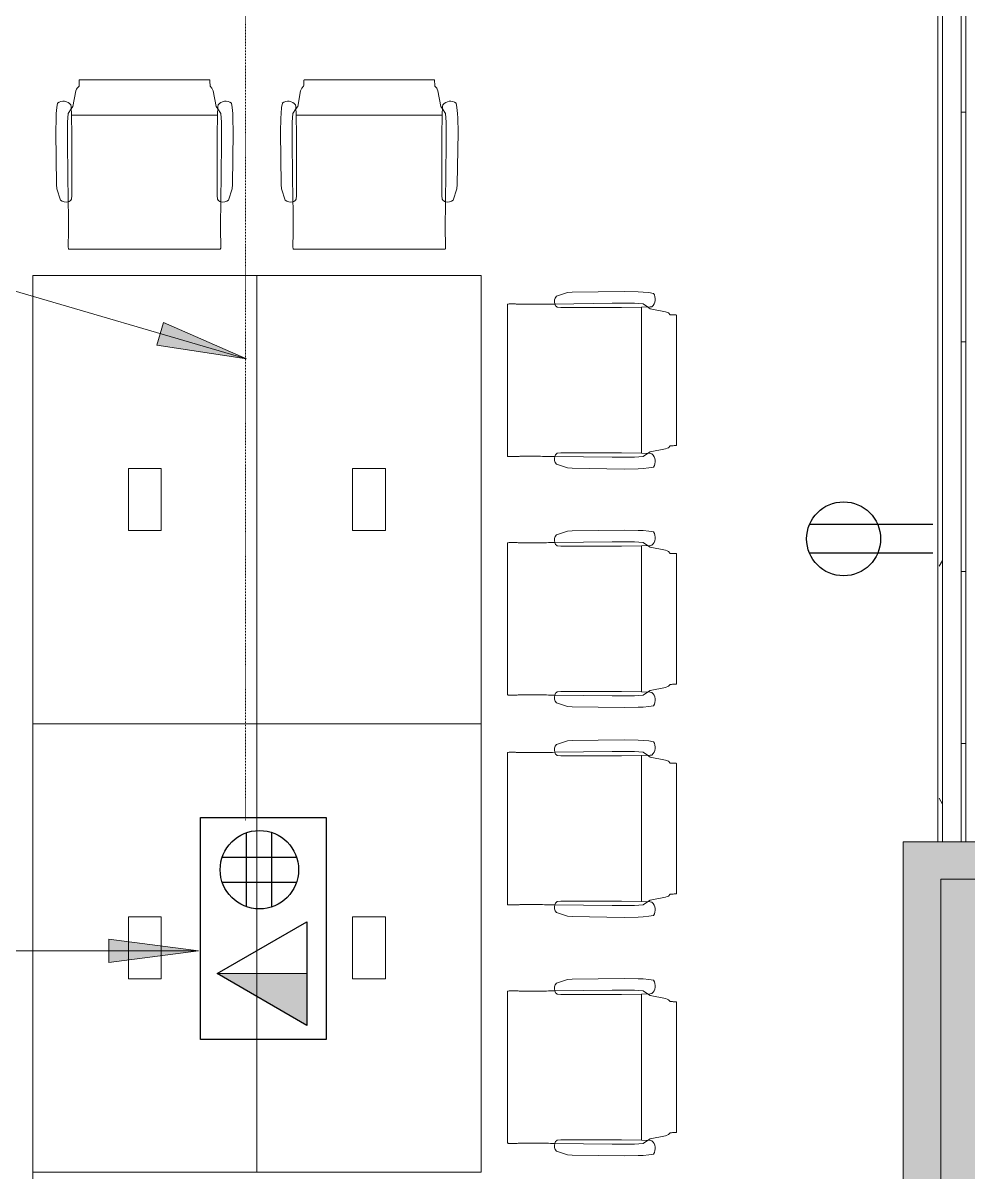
# Model space of a CAD drawing. Header units: inches. Extents: x 0 to 1865, y 0 to 1094.
# Drawn here: x 1518.3 to 1644.7, y 372.7 to 526.5 of the extents above; entities that cross this region are included whole.
import ezdxf

# ---------------------------------------------------------------- set-up
doc = ezdxf.new("R2010")
doc.units = ezdxf.units.IN
doc.header["$MEASUREMENT"] = 0
doc.linetypes.add('Dash 1_16_', pattern=[0.125, 0.0625, -0.0625])
for name, color, linetype, lineweight in [('A-ANNO-KEYN', 231, 'Continuous', 9), ('A-ANNO-NOTE', 131, 'Continuous', 9), ('A-DETL', 90, 'Continuous', 9), ('A-DETL-GENF', 92, 'Continuous', 9), ('A-WALL', 113, 'Continuous', 13), ('A-WALL-PATT', 111, 'Continuous', 13), ('I-FURN', 30, 'Continuous', 9), ('I-FURN-PNLS', 30, 'Continuous', 9), ('I-WALL', 2, 'Continuous', 13)]:
    doc.layers.add(name, color=color, linetype=linetype, lineweight=lineweight)
pattern_1 = [(0, (0, 0), (30.72, 7.68), [1.267, -21.773, 1.267, -21.773, -122.88]), (0, (0, 0), (30.72, 7.68), [-46.08, 1.267, -44.813, 1.267, -21.773, -53.76]), (0, (0, 0), (30.72, 7.68), [-115.2, 1.267, -14.093, 1.267, -37.133]), (120, (11.52, 3.84), (-22.011075, 22.7643), [1.267, -21.773, 1.267, -21.773, -122.88]), (120, (11.52, 3.84), (-22.011075, 22.7643), [-46.08, 1.267, -44.813, 1.267, -21.773, -53.76]), (120, (11.52, 3.84), (-22.011075, 22.7643), [-115.2, 1.267, -14.093, 1.267, -37.133]), (240, (15.36, 19.2), (-8.708925, -30.4443), [1.267, -21.773, 1.267, -21.773, -122.88]), (240, (15.36, 19.2), (-8.708925, -30.4443), [-46.08, 1.267, -44.813, 1.267, -21.773, -53.76]), (240, (15.36, 19.2), (-8.708925, -30.4443), [-115.2, 1.267, -14.093, 1.267, -37.133])]

# ---------------------------------------------------------------- blocks, each defined once
blk = doc.blocks.new('F - CONF TABLE _6 RECTANGULAR-16 CHAIRS_ - F - CONF TABLE _6 RECTANGULAR-16 CHAIRS_-7020477-Level 05 POWER _ SIGNAL')
at = {"layer": 'I-FURN'}
for p, q in [((-67.25, 56.16), (-84.68, 56.16)), ((-52.75, 56.16), (-35.32, 56.16)), ((-7.25, 56.16), (-24.68, 56.16)), ((7.25, 56.16), (24.68, 56.16)), ((-85.14, 54.68), (-85.54, 52.61)), ((-84.99, 55.06), (-85.14, 54.68)), ((-84.74, 55.32), (-84.99, 55.06)), ((-66.94, 55.06), (-67.2, 55.32)), ((-66.87, 54.92), (-66.94, 55.06)), ((-66.79, 54.68), (-66.87, 54.92)), ((-66.39, 52.61), (-66.79, 54.68)), ((-53.61, 52.61), (-53.21, 54.68)), ((-53.21, 54.68), (-53.13, 54.92)), ((-53.13, 54.92), (-53.06, 55.06)), ((-53.06, 55.06), (-52.8, 55.32)), ((-35.26, 55.32), (-35.01, 55.06)), ((-35.01, 55.06), (-34.86, 54.68)), ((-34.86, 54.68), (-34.46, 52.61)), ((-25.14, 54.68), (-25.54, 52.61)), ((-24.99, 55.06), (-25.14, 54.68)), ((-24.74, 55.32), (-24.99, 55.06)), ((-6.94, 55.06), (-7.2, 55.32)), ((-6.87, 54.92), (-6.94, 55.06)), ((-6.79, 54.68), (-6.87, 54.92)), ((-6.39, 52.61), (-6.79, 54.68)), ((6.39, 52.61), (6.79, 54.68)), ((6.79, 54.68), (6.87, 54.92)), ((6.87, 54.92), (6.94, 55.06)), ((6.94, 55.06), (7.2, 55.32)), ((24.74, 55.32), (24.99, 55.06)), ((24.99, 55.06), (25.14, 54.68)), ((25.14, 54.68), (25.54, 52.61)), ((-87.7, 52.45), (-87.77, 51.68)), ((-87.59, 53.06), (-87.7, 52.45)), ((-85.79, 52.61), (-85.81, 52.84)), ((-85.73, 51.45), (-85.79, 52.61)), ((-85.54, 52.61), (-85.77, 52.28)), ((-66.16, 52.28), (-66.39, 52.61)), ((-66.14, 52.61), (-66.21, 51.45)), ((-66.12, 52.84), (-66.14, 52.61)), ((-64.23, 52.45), (-64.34, 53.06)), ((-64.16, 51.68), (-64.23, 52.45)), ((-55.84, 51.68), (-55.77, 52.45)), ((-55.77, 52.45), (-55.66, 53.06)), ((-53.88, 52.84), (-53.86, 52.61)), ((-53.86, 52.61), (-53.79, 51.45)), ((-53.84, 52.28), (-53.61, 52.61)), ((-34.46, 52.61), (-34.23, 52.28)), ((-34.27, 51.45), (-34.21, 52.61)), ((-34.21, 52.61), (-34.19, 52.84)), ((-32.41, 53.06), (-32.3, 52.45)), ((-32.3, 52.45), (-32.23, 51.68)), ((-27.7, 52.45), (-27.77, 51.68)), ((-27.59, 53.06), (-27.7, 52.45)), ((-25.79, 52.61), (-25.81, 52.84)), ((-25.73, 51.45), (-25.79, 52.61)), ((-25.54, 52.61), (-25.77, 52.28)), ((-6.16, 52.28), (-6.39, 52.61)), ((-6.14, 52.61), (-6.21, 51.45)), ((-6.12, 52.84), (-6.14, 52.61)), ((-4.23, 52.45), (-4.34, 53.06)), ((-4.16, 51.68), (-4.23, 52.45)), ((4.16, 51.68), (4.23, 52.45)), ((4.23, 52.45), (4.34, 53.06)), ((6.12, 52.84), (6.14, 52.61)), ((6.14, 52.61), (6.21, 51.45)), ((6.16, 52.28), (6.39, 52.61)), ((25.54, 52.61), (25.77, 52.28)), ((25.73, 51.45), (25.79, 52.61)), ((25.79, 52.61), (25.81, 52.84)), ((27.59, 53.06), (27.7, 52.45)), ((27.7, 52.45), (27.77, 51.68)), ((-87.8, 51.03), (-87.85, 49.17)), ((-87.77, 51.68), (-87.8, 51.03)), ((-86.18, 51.68), (-86.28, 50.52)), ((-85.77, 52.28), (-86.18, 51.68)), ((-85.68, 48.77), (-85.73, 51.45)), ((-85.73, 51.45), (-66.21, 51.45)), ((-66.21, 51.45), (-66.25, 48.77)), ((-65.76, 51.68), (-66.16, 52.28)), ((-65.65, 50.52), (-65.76, 51.68)), ((-64.13, 51.03), (-64.16, 51.68)), ((-64.08, 49.17), (-64.13, 51.03)), ((-55.92, 49.17), (-55.87, 51.03)), ((-55.87, 51.03), (-55.84, 51.68)), ((-54.35, 50.52), (-54.24, 51.68)), ((-54.24, 51.68), (-53.84, 52.28)), ((-53.79, 51.45), (-53.75, 48.77)), ((-34.27, 51.45), (-53.79, 51.45)), ((-34.32, 48.77), (-34.27, 51.45)), ((-34.23, 52.28), (-33.82, 51.68)), ((-33.82, 51.68), (-33.72, 50.52)), ((-32.23, 51.68), (-32.2, 51.03)), ((-32.2, 51.03), (-32.15, 49.17)), ((-27.8, 51.03), (-27.85, 49.17)), ((-27.77, 51.68), (-27.8, 51.03)), ((-26.18, 51.68), (-26.28, 50.52)), ((-25.77, 52.28), (-26.18, 51.68)), ((-25.68, 48.77), (-25.73, 51.45)), ((-25.73, 51.45), (-6.21, 51.45)), ((-6.21, 51.45), (-6.25, 48.77)), ((-5.76, 51.68), (-6.16, 52.28)), ((-5.65, 50.52), (-5.76, 51.68)), ((-4.13, 51.03), (-4.16, 51.68)), ((-4.08, 49.17), (-4.13, 51.03)), ((4.08, 49.17), (4.13, 51.03)), ((4.13, 51.03), (4.16, 51.68)), ((5.65, 50.52), (5.76, 51.68)), ((5.76, 51.68), (6.16, 52.28)), ((6.21, 51.45), (6.25, 48.77)), ((25.73, 51.45), (6.21, 51.45)), ((25.68, 48.77), (25.73, 51.45)), ((25.77, 52.28), (26.18, 51.68)), ((26.18, 51.68), (26.28, 50.52)), ((27.77, 51.68), (27.8, 51.03)), ((27.8, 51.03), (27.85, 49.17)), ((-86.28, 50.52), (-86.28, 47.52)), ((-65.65, 47.52), (-65.65, 50.52)), ((-54.35, 47.52), (-54.35, 50.52)), ((-33.72, 50.52), (-33.72, 47.52)), ((-26.28, 50.52), (-26.28, 47.52)), ((-5.65, 47.52), (-5.65, 50.52)), ((5.65, 47.52), (5.65, 50.52)), ((26.28, 50.52), (26.28, 47.52)), ((-87.85, 49.17), (-87.75, 42.17)), ((-85.68, 40.68), (-85.68, 48.77)), ((-66.25, 48.77), (-66.25, 40.68)), ((-64.18, 42.17), (-64.08, 49.17)), ((-55.82, 42.17), (-55.92, 49.17)), ((-53.75, 48.77), (-53.75, 40.68)), ((-34.32, 40.68), (-34.32, 48.77)), ((-32.15, 49.17), (-32.25, 42.17)), ((-27.85, 49.17), (-27.75, 42.17)), ((-25.68, 40.68), (-25.68, 48.77)), ((-6.25, 48.77), (-6.25, 40.68)), ((-4.18, 42.17), (-4.08, 49.17)), ((4.18, 42.17), (4.08, 49.17)), ((6.25, 48.77), (6.25, 40.68)), ((25.68, 40.68), (25.68, 48.77)), ((27.85, 49.17), (27.75, 42.17)), ((-86.28, 47.52), (-86.17, 39.85)), ((-65.76, 39.85), (-65.65, 47.52)), ((-54.24, 39.85), (-54.35, 47.52)), ((-33.72, 47.52), (-33.83, 39.85)), ((-26.28, 47.52), (-26.17, 39.85)), ((-5.76, 39.85), (-5.65, 47.52)), ((5.76, 39.85), (5.65, 47.52)), ((26.28, 47.52), (26.17, 39.85)), ((-87.75, 42.17), (-87.69, 41.58)), ((-87.69, 41.58), (-87.2, 40.08)), ((-64.73, 40.08), (-64.24, 41.58)), ((-64.24, 41.58), (-64.18, 42.17)), ((-55.76, 41.58), (-55.82, 42.17)), ((-55.27, 40.08), (-55.76, 41.58)), ((-32.31, 41.58), (-32.8, 40.08)), ((-32.25, 42.17), (-32.31, 41.58)), ((-27.75, 42.17), (-27.69, 41.58)), ((-27.69, 41.58), (-27.2, 40.08)), ((-4.73, 40.08), (-4.24, 41.58)), ((-4.24, 41.58), (-4.18, 42.17)), ((4.24, 41.58), (4.18, 42.17)), ((4.73, 40.08), (4.24, 41.58)), ((27.69, 41.58), (27.2, 40.08)), ((27.75, 42.17), (27.69, 41.58)), ((-85.74, 40.18), (-85.68, 40.68)), ((-66.25, 40.68), (-66.19, 40.18)), ((-53.75, 40.68), (-53.81, 40.18)), ((-34.26, 40.18), (-34.32, 40.68)), ((-25.74, 40.18), (-25.68, 40.68)), ((-6.25, 40.68), (-6.19, 40.18)), ((6.25, 40.68), (6.19, 40.18)), ((25.74, 40.18), (25.68, 40.68)), ((-86.14, 33.53), (-65.8, 33.53)), ((-33.86, 33.53), (-54.2, 33.53)), ((-26.14, 33.53), (-5.8, 33.53)), ((26.14, 33.53), (5.8, 33.53)), ((-112.45, 26.77), (-113.06, 26.66)), ((-111.68, 26.84), (-112.45, 26.77)), ((-111.03, 26.87), (-111.68, 26.84)), ((-109.17, 26.92), (-111.03, 26.87)), ((-102.17, 26.82), (-109.17, 26.92)), ((-101.58, 26.76), (-102.17, 26.82)), ((-100.08, 26.27), (-101.58, 26.76)), ((-112.61, 24.61), (-114.68, 24.21)), ((-112.84, 24.88), (-112.61, 24.86)), ((-112.61, 24.86), (-111.45, 24.79)), ((-112.28, 24.84), (-112.61, 24.61)), ((-111.68, 25.24), (-112.28, 24.84)), ((-110.52, 25.35), (-111.68, 25.24)), ((-111.45, 24.79), (-108.77, 24.75)), ((-111.45, 5.27), (-111.45, 24.79)), ((-107.52, 25.35), (-110.52, 25.35)), ((-108.77, 24.75), (-100.68, 24.75)), ((-99.85, 25.24), (-107.52, 25.35)), ((-100.68, 24.75), (-100.18, 24.81)), ((-93.53, 4.86), (-93.53, 25.2)), ((-116.16, 23.75), (-116.16, 6.32)), ((-115.06, 24.06), (-115.32, 23.8)), ((-114.92, 24.13), (-115.06, 24.06)), ((-114.68, 24.21), (-114.92, 24.13)), ((-115.32, 6.26), (-115.06, 6.01)), ((-115.06, 6.01), (-114.68, 5.86)), ((-114.68, 5.86), (-112.61, 5.46)), ((-112.61, 5.21), (-112.84, 5.19)), ((-112.61, 5.46), (-112.28, 5.23)), ((-111.45, 5.27), (-112.61, 5.21)), ((-112.28, 5.23), (-111.68, 4.82)), ((-111.68, 4.82), (-110.52, 4.72)), ((-108.77, 5.32), (-111.45, 5.27)), ((-110.52, 4.72), (-107.52, 4.72)), ((-100.68, 5.32), (-108.77, 5.32)), ((-107.52, 4.72), (-99.85, 4.83)), ((-100.18, 5.26), (-100.68, 5.32)), ((-113.06, 3.41), (-112.45, 3.3)), ((-112.45, 3.3), (-111.68, 3.23)), ((-111.68, 3.23), (-111.03, 3.2)), ((-111.03, 3.2), (-109.17, 3.15)), ((-109.17, 3.15), (-102.17, 3.25)), ((-102.17, 3.25), (-101.58, 3.31)), ((-101.58, 3.31), (-100.08, 3.8)), ((-113.06, -3.41), (-112.45, -3.3)), ((-112.45, -3.3), (-111.68, -3.23)), ((-111.68, -3.23), (-111.03, -3.2)), ((-111.03, -3.2), (-109.17, -3.15)), ((-109.17, -3.15), (-102.17, -3.25)), ((-102.17, -3.25), (-101.58, -3.31)), ((-101.58, -3.31), (-100.08, -3.8)), ((-115.32, -6.26), (-115.06, -6.01)), ((-115.06, -6.01), (-114.68, -5.86)), ((-114.68, -5.86), (-112.61, -5.46)), ((-112.61, -5.21), (-112.84, -5.19)), ((-111.45, -5.27), (-112.61, -5.21)), ((-112.61, -5.46), (-112.28, -5.23)), ((-112.28, -5.23), (-111.68, -4.82)), ((-111.68, -4.82), (-110.52, -4.72)), ((-108.77, -5.32), (-111.45, -5.27)), ((-111.45, -5.27), (-111.45, -24.79)), ((-110.52, -4.72), (-107.52, -4.72)), ((-100.68, -5.32), (-108.77, -5.32)), ((-107.52, -4.72), (-99.85, -4.83)), ((-100.18, -5.26), (-100.68, -5.32)), ((-93.53, -4.86), (-93.53, -25.2)), ((-116.16, -23.75), (-116.16, -6.32)), ((-115.06, -24.06), (-115.32, -23.8)), ((-114.92, -24.13), (-115.06, -24.06)), ((-114.68, -24.21), (-114.92, -24.13)), ((-112.61, -24.61), (-114.68, -24.21)), ((-112.84, -24.88), (-112.61, -24.86)), ((-112.28, -24.84), (-112.61, -24.61)), ((-112.61, -24.86), (-111.45, -24.79)), ((-111.68, -25.24), (-112.28, -24.84)), ((-110.52, -25.35), (-111.68, -25.24)), ((-111.45, -24.79), (-108.77, -24.75)), ((-107.52, -25.35), (-110.52, -25.35)), ((-108.77, -24.75), (-100.68, -24.75)), ((-99.85, -25.24), (-107.52, -25.35)), ((-100.68, -24.75), (-100.18, -24.81)), ((-112.45, -26.77), (-113.06, -26.66)), ((-111.68, -26.84), (-112.45, -26.77)), ((-111.03, -26.87), (-111.68, -26.84)), ((-109.17, -26.92), (-111.03, -26.87)), ((-102.17, -26.82), (-109.17, -26.92)), ((-101.58, -26.76), (-102.17, -26.82)), ((-100.08, -26.27), (-101.58, -26.76))]:
    blk.add_line(p, q, dxfattribs=at)
for centre, radius, start, end in [((-86.82, 51.99), 1.32, 40.065, 125.935), ((-65.11, 51.99), 1.32, 54.065, 139.935), ((-54.89, 51.99), 1.32, 40.065, 125.935), ((-33.18, 51.99), 1.32, 54.065, 139.935), ((-26.82, 51.99), 1.32, 40.065, 125.935), ((-5.11, 51.99), 1.32, 54.065, 139.935), ((5.11, 51.99), 1.32, 40.065, 125.935), ((26.82, 51.99), 1.32, 54.065, 139.935), ((-86.48, 40.93), 1.12, 229.743, 286.0891), ((-86.4, 40.6), 0.781, 286.8466, 327.6782), ((-65.53, 40.6), 0.781, 212.3218, 253.1534), ((-65.45, 40.93), 1.12, 253.9109, 310.257), ((-54.55, 40.93), 1.12, 229.743, 286.0891), ((-54.47, 40.6), 0.781, 286.8466, 327.6782), ((-33.6, 40.6), 0.781, 212.3218, 253.1534), ((-33.52, 40.93), 1.12, 253.9109, 310.257), ((-26.48, 40.93), 1.12, 229.743, 286.0891), ((-26.4, 40.6), 0.781, 286.8466, 327.6782), ((-5.53, 40.6), 0.781, 212.3218, 253.1534), ((-5.45, 40.93), 1.12, 253.9109, 310.257), ((5.45, 40.93), 1.12, 229.743, 286.0891), ((5.53, 40.6), 0.781, 286.8466, 327.6782), ((26.4, 40.6), 0.781, 212.3218, 253.1534), ((26.48, 40.93), 1.12, 253.9109, 310.257), ((-111.99, 25.89), 1.32, 144.065, 229.935), ((-100.93, 25.55), 1.12, 343.9109, 40.257), ((-100.6, 25.47), 0.781, 302.3218, 343.1534), ((-111.99, 4.18), 1.32, 130.065, 215.935), ((-100.6, 4.6), 0.781, 16.8466, 57.6782), ((-100.93, 4.52), 1.12, 319.743, 16.0891), ((-111.99, -4.18), 1.32, 144.065, 229.935), ((-100.93, -4.52), 1.12, 343.9109, 40.257), ((-100.6, -4.6), 0.781, 302.3218, 343.1534), ((-111.99, -25.89), 1.32, 130.065, 215.935), ((-100.6, -25.47), 0.781, 16.8466, 57.6782), ((-100.93, -25.55), 1.12, 319.743, 16.0891)]:
    blk.add_arc(centre, radius, start, end, dxfattribs=at)
for points, knots in [([(-84.68, 56.16), (-84.68, 56.16), (-84.69, 56.14), (-84.7, 56.09), (-84.71, 56.03), (-84.71, 55.94), (-84.72, 55.84), (-84.73, 55.69), (-84.73, 55.51), (-84.74, 55.37), (-84.74, 55.32)], [0, 0, 0, 0, 0.111111, 0.222222, 0.333333, 0.444444, 0.555556, 0.666667, 0.888889, 1, 1, 1, 1]), ([(-67.2, 55.32), (-67.2, 55.51), (-67.21, 55.78), (-67.22, 56), (-67.23, 56.09), (-67.24, 56.14), (-67.25, 56.16), (-67.25, 56.16)], [0, 0, 0, 0, 0.444444, 0.666667, 0.777778, 0.888889, 1, 1, 1, 1]), ([(-52.8, 55.32), (-52.8, 55.37), (-52.8, 55.51), (-52.8, 55.69), (-52.79, 55.84), (-52.78, 55.94), (-52.78, 56.03), (-52.77, 56.09), (-52.76, 56.14), (-52.75, 56.16), (-52.75, 56.16)], [-1, -1, -1, -1, -0.888889, -0.666667, -0.555556, -0.444444, -0.333333, -0.222222, -0.111111, 0, 0, 0, 0]), ([(-35.32, 56.16), (-35.32, 56.16), (-35.31, 56.14), (-35.3, 56.09), (-35.29, 56), (-35.27, 55.78), (-35.27, 55.51), (-35.26, 55.32)], [-1, -1, -1, -1, -0.888889, -0.777778, -0.666667, -0.444444, 0, 0, 0, 0]), ([(-24.68, 56.16), (-24.68, 56.16), (-24.69, 56.14), (-24.7, 56.09), (-24.71, 56.03), (-24.71, 55.94), (-24.72, 55.84), (-24.73, 55.69), (-24.73, 55.51), (-24.74, 55.37), (-24.74, 55.32)], [0, 0, 0, 0, 0.111111, 0.222222, 0.333333, 0.444444, 0.555556, 0.666667, 0.888889, 1, 1, 1, 1]), ([(-7.2, 55.32), (-7.2, 55.51), (-7.21, 55.78), (-7.22, 56), (-7.23, 56.09), (-7.24, 56.14), (-7.25, 56.16), (-7.25, 56.16)], [0, 0, 0, 0, 0.444444, 0.666667, 0.777778, 0.888889, 1, 1, 1, 1]), ([(7.2, 55.32), (7.2, 55.37), (7.2, 55.51), (7.2, 55.69), (7.21, 55.84), (7.22, 55.94), (7.22, 56.03), (7.23, 56.09), (7.24, 56.14), (7.25, 56.16), (7.25, 56.16)], [-1, -1, -1, -1, -0.888889, -0.666667, -0.555556, -0.444444, -0.333333, -0.222222, -0.111111, 0, 0, 0, 0]), ([(24.68, 56.16), (24.68, 56.16), (24.69, 56.14), (24.7, 56.09), (24.71, 56), (24.73, 55.78), (24.73, 55.51), (24.74, 55.32)], [-1, -1, -1, -1, -0.888889, -0.777778, -0.666667, -0.444444, 0, 0, 0, 0]), ([(-86.18, 34.47), (-86.18, 34.39), (-86.18, 34.23), (-86.18, 33.9), (-86.16, 33.6), (-86.14, 33.53), (-86.14, 33.53)], [0, 0, 0, 0, 0.181818, 0.363636, 0.727273, 1, 1, 1, 1]), ([(-65.8, 33.53), (-65.79, 33.53), (-65.79, 33.53), (-65.78, 33.56), (-65.77, 33.62), (-65.77, 33.69), (-65.76, 33.77), (-65.75, 33.91), (-65.75, 34.14), (-65.75, 34.35), (-65.75, 34.47)], [0, 0, 0, 0, 0.090909, 0.181818, 0.272727, 0.363636, 0.454545, 0.545455, 0.727273, 1, 1, 1, 1]), ([(-54.2, 33.53), (-54.21, 33.53), (-54.23, 33.6), (-54.25, 33.9), (-54.25, 34.23), (-54.25, 34.39), (-54.25, 34.47)], [-1, -1, -1, -1, -0.727273, -0.363636, -0.181818, 0, 0, 0, 0]), ([(-33.82, 34.47), (-33.82, 34.35), (-33.82, 34.14), (-33.82, 33.91), (-33.83, 33.77), (-33.83, 33.69), (-33.84, 33.62), (-33.85, 33.56), (-33.86, 33.53), (-33.86, 33.53), (-33.86, 33.53)], [-1, -1, -1, -1, -0.727273, -0.545455, -0.454545, -0.363636, -0.272727, -0.181818, -0.090909, 0, 0, 0, 0]), ([(-26.18, 34.47), (-26.18, 34.39), (-26.18, 34.23), (-26.18, 33.9), (-26.16, 33.6), (-26.14, 33.53), (-26.14, 33.53)], [0, 0, 0, 0, 0.181818, 0.363636, 0.727273, 1, 1, 1, 1]), ([(-5.8, 33.53), (-5.79, 33.53), (-5.79, 33.53), (-5.78, 33.56), (-5.77, 33.62), (-5.77, 33.69), (-5.76, 33.77), (-5.75, 33.91), (-5.75, 34.14), (-5.75, 34.35), (-5.75, 34.47)], [0, 0, 0, 0, 0.090909, 0.181818, 0.272727, 0.363636, 0.454545, 0.545455, 0.727273, 1, 1, 1, 1]), ([(5.8, 33.53), (5.79, 33.53), (5.77, 33.6), (5.75, 33.9), (5.75, 34.23), (5.75, 34.39), (5.75, 34.47)], [-1, -1, -1, -1, -0.727273, -0.363636, -0.181818, 0, 0, 0, 0]), ([(26.18, 34.47), (26.18, 34.35), (26.18, 34.14), (26.18, 33.91), (26.17, 33.77), (26.17, 33.69), (26.16, 33.62), (26.15, 33.56), (26.14, 33.53), (26.14, 33.53), (26.14, 33.53)], [-1, -1, -1, -1, -0.727273, -0.545455, -0.454545, -0.363636, -0.272727, -0.181818, -0.090909, 0, 0, 0, 0]), ([(-93.53, 25.2), (-93.53, 25.21), (-93.53, 25.21), (-93.56, 25.22), (-93.62, 25.23), (-93.69, 25.23), (-93.77, 25.24), (-93.91, 25.25), (-94.14, 25.25), (-94.35, 25.25), (-94.47, 25.25)], [0, 0, 0, 0, 0.090909, 0.181818, 0.272727, 0.363636, 0.454545, 0.545455, 0.727273, 1, 1, 1, 1]), ([(-115.32, 23.8), (-115.51, 23.8), (-115.78, 23.79), (-116, 23.78), (-116.09, 23.77), (-116.14, 23.76), (-116.16, 23.75), (-116.16, 23.75)], [0, 0, 0, 0, 0.444444, 0.666667, 0.777778, 0.888889, 1, 1, 1, 1]), ([(-116.16, 6.32), (-116.16, 6.32), (-116.14, 6.31), (-116.09, 6.3), (-116.03, 6.29), (-115.94, 6.29), (-115.84, 6.28), (-115.69, 6.27), (-115.51, 6.27), (-115.37, 6.26), (-115.32, 6.26)], [0, 0, 0, 0, 0.111111, 0.222222, 0.333333, 0.444444, 0.555556, 0.666667, 0.888889, 1, 1, 1, 1]), ([(-94.47, 4.82), (-94.39, 4.82), (-94.23, 4.82), (-93.9, 4.82), (-93.6, 4.84), (-93.53, 4.86), (-93.53, 4.86)], [0, 0, 0, 0, 0.181818, 0.363636, 0.727273, 1, 1, 1, 1]), ([(-94.47, -4.82), (-94.35, -4.82), (-94.14, -4.82), (-93.91, -4.82), (-93.77, -4.83), (-93.69, -4.83), (-93.62, -4.84), (-93.56, -4.85), (-93.53, -4.86), (-93.53, -4.86), (-93.53, -4.86)], [-1, -1, -1, -1, -0.727273, -0.545455, -0.454545, -0.363636, -0.272727, -0.181818, -0.090909, 0, 0, 0, 0]), ([(-116.16, -6.32), (-116.16, -6.32), (-116.14, -6.31), (-116.09, -6.3), (-116, -6.29), (-115.78, -6.27), (-115.51, -6.27), (-115.32, -6.26)], [-1, -1, -1, -1, -0.888889, -0.777778, -0.666667, -0.444444, 0, 0, 0, 0]), ([(-115.32, -23.8), (-115.37, -23.8), (-115.51, -23.8), (-115.69, -23.8), (-115.84, -23.79), (-115.94, -23.78), (-116.03, -23.78), (-116.09, -23.77), (-116.14, -23.76), (-116.16, -23.75), (-116.16, -23.75)], [-1, -1, -1, -1, -0.888889, -0.666667, -0.555556, -0.444444, -0.333333, -0.222222, -0.111111, 0, 0, 0, 0]), ([(-93.53, -25.2), (-93.53, -25.21), (-93.6, -25.23), (-93.9, -25.25), (-94.23, -25.25), (-94.39, -25.25), (-94.47, -25.25)], [-1, -1, -1, -1, -0.727273, -0.363636, -0.181818, 0, 0, 0, 0])]:
    blk.add_open_spline(points, degree=3, knots=knots, dxfattribs=at)
for points in [[(-86.17, 39.85), (-86.16, 39.12), (-86.15, 37.66), (-86.14, 36.18), (-86.13, 35.44)], [(-65.8, 35.44), (-65.8, 36.18), (-65.79, 37.66), (-65.77, 39.12), (-65.76, 39.85)], [(-54.2, 35.44), (-54.2, 36.18), (-54.21, 37.66), (-54.23, 39.12), (-54.24, 39.85)], [(-33.83, 39.85), (-33.84, 39.12), (-33.85, 37.66), (-33.86, 36.18), (-33.87, 35.44)], [(-26.17, 39.85), (-26.16, 39.12), (-26.15, 37.66), (-26.14, 36.18), (-26.13, 35.44)], [(-5.8, 35.44), (-5.8, 36.18), (-5.79, 37.66), (-5.77, 39.12), (-5.76, 39.85)], [(5.8, 35.44), (5.8, 36.18), (5.79, 37.66), (5.77, 39.12), (5.76, 39.85)], [(26.17, 39.85), (26.16, 39.12), (26.15, 37.66), (26.14, 36.18), (26.13, 35.44)], [(-86.13, 35.44), (-86.14, 35.28), (-86.16, 34.96), (-86.17, 34.63), (-86.18, 34.47)], [(-65.75, 34.47), (-65.76, 34.63), (-65.77, 34.96), (-65.79, 35.28), (-65.8, 35.44)], [(-54.25, 34.47), (-54.24, 34.63), (-54.23, 34.96), (-54.21, 35.28), (-54.2, 35.44)], [(-33.87, 35.44), (-33.86, 35.28), (-33.84, 34.96), (-33.83, 34.63), (-33.82, 34.47)], [(-26.13, 35.44), (-26.14, 35.28), (-26.16, 34.96), (-26.17, 34.63), (-26.18, 34.47)], [(-5.75, 34.47), (-5.76, 34.63), (-5.77, 34.96), (-5.79, 35.28), (-5.8, 35.44)], [(5.75, 34.47), (5.76, 34.63), (5.77, 34.96), (5.79, 35.28), (5.8, 35.44)], [(26.13, 35.44), (26.14, 35.28), (26.16, 34.96), (26.17, 34.63), (26.18, 34.47)], [(-95.44, 25.2), (-96.18, 25.2), (-97.66, 25.21), (-99.12, 25.23), (-99.85, 25.24)], [(-94.47, 25.25), (-94.63, 25.24), (-94.96, 25.23), (-95.28, 25.21), (-95.44, 25.2)], [(-99.85, 4.83), (-99.12, 4.84), (-97.66, 4.85), (-96.18, 4.86), (-95.44, 4.87)], [(-95.44, 4.87), (-95.28, 4.86), (-94.96, 4.84), (-94.63, 4.83), (-94.47, 4.82)], [(-99.85, -4.83), (-99.12, -4.84), (-97.66, -4.85), (-96.18, -4.86), (-95.44, -4.87)], [(-95.44, -4.87), (-95.28, -4.86), (-94.96, -4.84), (-94.63, -4.83), (-94.47, -4.82)], [(-95.44, -25.2), (-96.18, -25.2), (-97.66, -25.21), (-99.12, -25.23), (-99.85, -25.24)], [(-94.47, -25.25), (-94.63, -25.24), (-94.96, -25.23), (-95.28, -25.21), (-95.44, -25.2)]]:
    blk.add_open_spline(points, degree=3, dxfattribs=at)
at = {"layer": 'I-FURN-PNLS'}
for p, q in [((-30, 30), (-90, 30)), ((-90, 30), (-90, 0)), ((-30, 0), (-30, 30)), ((-30, 30), (30, 30)), ((-30, 0), (-30, 30)), ((30, 30), (30, 0)), ((-64.16, 12.81), (-64.16, 17.19)), ((-64.16, 17.19), (-55.84, 17.19)), ((-55.84, 17.19), (-55.84, 12.81)), ((-4.16, 17.19), (-4.16, 12.81)), ((4.16, 17.19), (-4.16, 17.19)), ((4.16, 12.81), (4.16, 17.19)), ((-55.84, 12.81), (-64.16, 12.81)), ((-4.16, 12.81), (4.16, 12.81)), ((-30, 0), (-90, 0)), ((-90, 0), (-90, -30)), ((-90, 0), (-30, 0)), ((-30, -30), (-30, 0)), ((-30, 0), (30, 0)), ((30, 0), (-30, 0)), ((-30, -30), (-30, 0)), ((30, 0), (30, -30)), ((30, 0), (30, -30)), ((-64.16, -17.19), (-64.16, -12.81)), ((-64.16, -12.81), (-55.84, -12.81)), ((-55.84, -12.81), (-55.84, -17.19)), ((-4.16, -12.81), (-4.16, -17.19)), ((4.16, -12.81), (-4.16, -12.81)), ((4.16, -17.19), (4.16, -12.81)), ((-55.84, -17.19), (-64.16, -17.19)), ((-4.16, -17.19), (4.16, -17.19)), ((-90, -30), (-30, -30)), ((30, -30), (-30, -30)), ((30, -30), (90, -30))]:
    blk.add_line(p, q, dxfattribs=at)

msp = doc.modelspace()

# ---------------------------------------------------------------- hatches: boundary and pattern name
at = {"layer": 'A-ANNO-KEYN'}
for points in [[(1548.15, 481.56), (1537.08, 486.46), (1536.19, 483.43)], [(1541.74, 402.35), (1529.74, 403.93), (1529.74, 400.77)]]:
    msp.add_hatch(color=256, dxfattribs=at).paths.add_polyline_path(points, flags=0)
at = {"layer": 'A-ANNO-NOTE'}
msp.add_hatch(color=256, dxfattribs=at).paths.add_polyline_path([(1556.23, 392.38), (1556.23, 399.31), (1544.23, 399.31)], flags=0)
at = {"layer": 'A-DETL-GENF'}
h = msp.add_hatch(color=254, dxfattribs=at)
h.paths.add_polyline_path([(1864.71, 27.5), (1864.71, 749.5), (1858.12, 749.5), (1858.12, 714.25), (1802, 714.25), (1802, 677.43), (1813, 677.43), (1813, 653.43), (1802, 653.43), (1802, 411.93), (1641.06, 411.93), (1641.06, 27.5), (1819, 27.5), (1819, 41.5), (1843, 41.5), (1843, 27.5), (1863, 27.5)], flags=0)
h.paths.add_polyline_path([(1807.43, 293.5), (1789, 293.5), (1789, 317.5), (1813, 317.5), (1813, 293.5)], flags=0)
h.paths.add_polyline_path([(1491.69, 813), (1491.69, 1093.8), (1321.5, 1093.8), (1321.5, 1013.5), (1323.88, 1013.5), (1323.88, 1014.25), (1325.38, 1014.25), (1325.38, 1013.62), (1325.88, 1013.62), (1325.88, 1012.12), (1325.38, 1012.12), (1325.38, 1008.5), (1361.63, 1008.5), (1361.63, 1012.12), (1361.13, 1012.12), (1361.13, 1013.62), (1361.63, 1013.62), (1361.63, 1014.25), (1363.13, 1014.25), (1363.13, 1013.5), (1381.5, 1013.5), (1381.5, 1064.75), (1383, 1064.75), (1383, 1064.41), (1391, 1064.41), (1391, 1039), (1407, 1039), (1407, 1034.5), (1464.5, 1034.5), (1464.5, 1037), (1485, 1037), (1485, 1064.41), (1491.5, 1064.41), (1491.5, 1001.5), (1485, 1001.5), (1485, 1029), (1464.5, 1029), (1464.5, 1030.5), (1407, 1030.5), (1407, 1027), (1391, 1027), (1391, 930.5), (1485, 930.5), (1485, 959.5), (1491.5, 959.5), (1491.5, 897.5), (1485, 897.5), (1485, 926.5), (1395, 926.5), (1395, 906.5), (1391, 906.5), (1391, 826.5), (1485, 826.5), (1485, 855.5), (1491.5, 855.5), (1491.5, 813), (1491.63, 813)], flags=0)
h.paths.add_polyline_path([(1488.5, 813), (1488.5, 814.5), (1488.25, 814.5), (1488.25, 813)], flags=0)
h.paths.add_polyline_path([(1286.63, 813), (1286.63, 815.63), (1286.13, 815.63), (1286.13, 817.13), (1286.63, 817.13), (1286.63, 817.75), (1288.13, 817.75), (1288.13, 817), (1290.75, 817), (1290.75, 856.63), (1295.88, 856.63), (1295.88, 865.13), (1290.75, 865.13), (1290.75, 912.38), (1294.25, 912.38), (1294.25, 868.63), (1318, 868.63), (1318, 912.38), (1315.44, 912.38), (1315.44, 912.5), (993.06, 912.5), (993.06, 951.5), (990.43, 951.5), (990.43, 950.75), (988.93, 950.75), (988.93, 956.13), (988.43, 956.17), (988.43, 957.63), (988.93, 957.63), (988.93, 958.25), (990.43, 958.25), (990.43, 957.5), (993.06, 957.5), (993.06, 1017.06), (1016.5, 1017.06), (1016.5, 1037.5), (1036, 1037.5), (1036, 1093.8), (867.44, 1093.8), (867.44, 957.5), (951.18, 957.5), (951.18, 958.25), (952.68, 958.25), (952.68, 957.63), (953.18, 957.63), (953.18, 956.13), (952.68, 956.13), (952.68, 950.75), (951.18, 950.75), (951.18, 951.5), (833.56, 951.5), (833.56, 907.5), (848.81, 907.5), (848.81, 908.25), (850.31, 908.25), (850.31, 905.37), (850.81, 905.37), (850.81, 904), (886.06, 904), (886.06, 905.37), (886.56, 905.37), (886.56, 908.25), (888.06, 908.25), (888.06, 907.5), (902.81, 907.5), (902.81, 951.31), (907.31, 951.31), (907.31, 817.56), (1002.88, 817.56), (1002.88, 818.31), (1004.38, 818.31), (1004.38, 814.44), (1004.88, 814.44), (1004.88, 813), (1040.13, 813), (1040.13, 814.44), (1040.63, 814.44), (1040.63, 818.31), (1042.13, 818.31), (1042.13, 817.56), (1052, 817.56), (1052, 813.06), (1042.13, 813.06), (1042.13, 813), (1052.5, 813), (1052.5, 912.38), (1058.5, 912.38), (1058.5, 817), (1248.88, 817), (1248.88, 817.75), (1250.38, 817.75), (1250.38, 817.13), (1250.88, 817.13), (1250.88, 815.63), (1250.38, 815.63), (1250.38, 813), (1286.5, 813)], flags=0)
h.paths.add_polyline_path([(903.81, 813), (1002.88, 813), (1002.88, 813.06), (902.81, 813.06), (902.81, 813), (903.19, 813)], flags=0)
h.paths.add_polyline_path([(1633.75, 813.25), (1633.75, 814.5), (1633.5, 814.5), (1633.5, 813.25)], flags=0)
h.paths.add_polyline_path([(1321.5, 817), (1321.5, 865.13), (1299.38, 865.13), (1299.38, 817), (1303.1, 817)], flags=0)
h.paths.add_polyline_path([(1295.88, 817), (1295.88, 853.13), (1294.25, 853.13), (1294.25, 817)], flags=0)
h.paths.add_polyline_path([(1737.06, 817.75), (1864.71, 817.75), (1864.71, 994.5), (1841.99, 994.5), (1841.99, 1002.5), (1843.49, 1002.5), (1843.49, 1093.8), (1737.13, 1093.8), (1737.13, 932.5), (1737.25, 932.5), (1737.25, 924.5), (1737.13, 924.5), (1737.13, 826.5), (1737.06, 826.5), (1737.06, 818.54)], flags=0)
h.paths.add_polyline_path([(1710.5, 817.75), (1710.5, 826.5), (1730.63, 826.5), (1730.63, 924.5), (1710.5, 924.5), (1710.5, 926.5), (1657.5, 926.5), (1657.5, 924.5), (1637, 924.5), (1637, 897.5), (1630.5, 897.5), (1630.5, 855.5), (1637, 855.5), (1637, 826.5), (1657.5, 826.5), (1657.5, 817.75)], flags=0)
h.paths.add_polyline_path([(1321.44, 912.38), (1321.5, 912.38), (1321.5, 927.56), (1321.44, 927.56), (1321.44, 924.5)], flags=0)
h.paths.add_polyline_path([(996.56, 916), (1023.22, 916), (1023.22, 936.5), (1026.38, 936.5), (1026.38, 1013.5), (1016.5, 1013.5), (1016.5, 1013.56), (996.56, 1013.56), (996.56, 924.5)], flags=0)
h.paths.add_polyline_path([(1208, 924.5), (1208, 932.5), (1047.22, 932.5), (1047.22, 924.5), (1162.33, 924.5)], flags=0)
h.paths.add_polyline_path([(1213, 924.5), (1315.44, 924.5), (1315.42, 924.56), (1257.19, 924.56), (1257.19, 956.69), (1213, 956.69), (1213, 924.56)], flags=0)
h.paths.add_polyline_path([(1315.44, 927.56), (1318, 927.56), (1318, 927.94), (1317.25, 927.94), (1317.25, 929.44), (1317.88, 929.44), (1317.88, 929.94), (1319.38, 929.94), (1319.38, 929.44), (1321.5, 929.44), (1321.5, 965.69), (1319.38, 965.69), (1319.38, 965.19), (1317.88, 965.19), (1317.88, 965.69), (1317.25, 965.69), (1317.25, 967.19), (1318, 967.19), (1318, 1004.12), (1261, 1004.12), (1261, 1009.12), (1318, 1009.12), (1318, 1066.12), (1042, 1066.12), (1042, 936.5), (1090, 936.5), (1090, 960.5), (1095, 960.5), (1095, 936.5), (1208, 936.5), (1208, 960.69), (1261.19, 960.69), (1261.19, 927.56), (1291.79, 927.56)], flags=0)
h.paths.add_polyline_path([(1657.5, 930.5), (1710.5, 930.5), (1710.5, 932.5), (1730.63, 932.5), (1730.63, 1093.8), (1630.5, 1093.8), (1630.5, 1064.5), (1637, 1064.5), (1637, 1001.5), (1630.5, 1001.5), (1630.5, 959.5), (1637, 959.5), (1637, 932.5), (1657.5, 932.5)], flags=0)
h.paths.add_polyline_path([(1029.88, 936.5), (1038.5, 936.5), (1038.5, 1013.5), (1029.88, 1013.5), (1029.88, 956.17)], flags=0)
h.paths.add_polyline_path([(853, 957.5), (861.94, 957.5), (861.94, 1093.8), (838, 1093.8), (838, 1037.5), (853, 1037.5), (853, 1013.5), (838, 1013.5), (838, 957.5)], flags=0)
h.paths.add_polyline_path([(1847.99, 1002.5), (1864.71, 1002.5), (1864.71, 1045.5), (1847.99, 1045.5), (1847.99, 1026.5)], flags=0)
h.paths.add_polyline_path([(672.99, 1017), (765, 1017), (765, 1093.8), (30, 1093.8), (30, 1064.5), (34.13, 1064.5), (34.13, 1017), (493.14, 1017), (493.14, 1037.5), (517.14, 1037.5), (517.14, 1017), (664.81, 1017)], flags=0)
h.paths.add_polyline_path([(1848.67, 1052), (1864.71, 1052), (1864.71, 1093.8), (1847.99, 1093.8), (1847.99, 1052)], flags=0)
h.paths.add_polyline_path([(1279.4, 1070.12), (1318, 1070.12), (1318, 1080.12), (1042, 1080.12), (1042, 1070.12), (1189.27, 1070.12)], flags=0)
h.paths.add_polyline_path([(1279.4, 1084.12), (1318, 1084.12), (1318, 1093.8), (1042, 1093.8), (1042, 1084.12), (1162.33, 1084.12)], flags=0)
at = {"layer": 'A-WALL-PATT', "lineweight": 9}
h = msp.add_hatch(dxfattribs=at)
h.set_pattern_fill('FP_1', color=256, style=0, pattern_type=2)
h.set_pattern_definition(pattern_1)
h.paths.add_polyline_path([(1644.44, 416.93), (1644.44, 572.5), (1643.81, 572.5), (1643.81, 416.93)], flags=0)
h.paths.add_polyline_path([(1644.44, 573), (1644.44, 574.62), (1643.81, 574.62), (1643.81, 573)], flags=0)
h = msp.add_hatch(dxfattribs=at)
h.set_pattern_fill('FP_1', color=256, style=0, pattern_type=2)
h.set_pattern_definition(pattern_1)
h.paths.add_polyline_path([(1641.22, 416.93), (1641.31, 416.93), (1641.31, 571.5), (1640.69, 571.5), (1640.69, 416.93), (1641.06, 416.93)], flags=0)
h = msp.add_hatch(color=7, dxfattribs=at)
h.paths.add_polyline_path([(1747.65, 411.93), (1797, 411.93), (1797, 416.93), (1636.06, 416.93), (1636.06, 411.93), (1718.38, 411.93)], flags=0)
h.paths.add_polyline_path([(1705.11, 414.94), (1701.74, 414.94), (1700.28, 415.2), (1698.91, 415.75), (1697.68, 416.56), (1697.24, 416.56), (1697.24, 416.75), (1697.3, 416.75), (1697.3, 416.81), (1745.57, 416.81), (1745.57, 416.75), (1745.64, 416.75), (1745.64, 416.56), (1745.2, 416.56), (1743.96, 415.75), (1742.59, 415.2), (1741.14, 414.94), (1718.38, 414.94)], flags=0)
msp.add_hatch(color=7, dxfattribs=at).paths.add_polyline_path([(1637.56, 27.5), (1641.06, 27.5), (1641.06, 411.93), (1636.06, 411.93), (1636.06, 156.06), (1640.06, 156.06), (1640.06, 30.06), (1636.06, 30.06), (1636.06, 27.5)], flags=0)

# ---------------------------------------------------------------- linework, layer by layer
at = {"layer": 'A-ANNO-KEYN'}
for p, q in [((1548.15, 481.56), (1504.96, 494.25)), ((1537.08, 486.46), (1536.19, 483.43)), ((1548.15, 481.56), (1537.08, 486.46)), ((1536.19, 483.43), (1548.15, 481.56)), ((1541.74, 402.35), (1529.74, 403.93)), ((1529.74, 403.93), (1529.74, 400.77)), ((1541.74, 402.35), (1488.31, 402.35)), ((1529.74, 400.77), (1541.74, 402.35))]:
    msp.add_line(p, q, dxfattribs=at)
at = {"layer": 'A-ANNO-NOTE', "lineweight": 30}
for p, q in [((1640.03, 459.41), (1623.51, 459.41)), ((1640.03, 455.58), (1623.51, 455.58)), ((1640.03, 455.58), (1623.51, 455.58)), ((1542.03, 420.19), (1558.84, 420.19)), ((1542.03, 390.47), (1542.03, 420.19)), ((1558.84, 420.19), (1558.84, 390.47)), ((1548.13, 418.16), (1548.13, 408.27)), ((1551.5, 418.21), (1551.5, 408.21)), ((1544.92, 414.9), (1554.87, 414.9)), ((1544.92, 411.53), (1554.87, 411.53)), ((1544.23, 399.31), (1556.23, 406.23)), ((1556.23, 406.23), (1556.23, 392.38)), ((1556.23, 392.38), (1544.23, 399.31)), ((1558.84, 390.47), (1542.03, 390.47))]:
    msp.add_line(p, q, dxfattribs=at)
at = {"layer": 'A-ANNO-NOTE'}
for p, q in [((1556.23, 399.31), (1544.23, 399.31)), ((1544.23, 399.31), (1556.23, 392.38)), ((1556.23, 392.38), (1556.23, 399.31))]:
    msp.add_line(p, q, dxfattribs=at)
at = {"layer": 'A-ANNO-NOTE', "lineweight": 30}
for centre, radius in [((1628.07, 457.49), 4.95), ((1549.9, 413.21), 5.25)]:
    msp.add_circle(centre, radius, dxfattribs=at)
at = {"layer": 'A-DETL', "linetype": 'Dash 1_16_', "lineweight": 13}
msp.add_line((1548.06, 528.75), (1548.06, 419.75), dxfattribs=at)
at = {"layer": 'A-DETL'}
for p, q in [((1802, 411.93), (1641.06, 411.93)), ((1641.06, 411.93), (1641.06, 11.5))]:
    msp.add_line(p, q, dxfattribs=at)
at = {"layer": 'A-WALL'}
for p, q in [((1643.81, 574), (1643.81, 416.93)), ((1641.31, 571.5), (1641.31, 416.93))]:
    msp.add_line(p, q, dxfattribs=at)
at = {"layer": 'I-WALL'}
for p, q in [((1644.44, 416.93), (1644.44, 572.5)), ((1640.69, 570.87), (1640.69, 416.93))]:
    msp.add_line(p, q, dxfattribs=at)
at = {"layer": 'I-WALL', "color": 8, "lineweight": 20}
for p, q in [((1797, 416.93), (1636.06, 416.93)), ((1636.06, 416.93), (1636.06, 257.87)), ((1641.06, 411.93), (1802, 411.93)), ((1641.06, 27.5), (1641.06, 411.93))]:
    msp.add_line(p, q, dxfattribs=at)

# ---------------------------------------------------------------- block references
at = {"layer": 'I-FURN', "rotation": 269.9999999999996}
msp.add_blockref('F - CONF TABLE _6 RECTANGULAR-16 CHAIRS_ - F - CONF TABLE _6 RECTANGULAR-16 CHAIRS_-7020477-Level 05 POWER _ SIGNAL', (1549.56, 402.75), dxfattribs=at)

doc.saveas('drawing.dxf')
